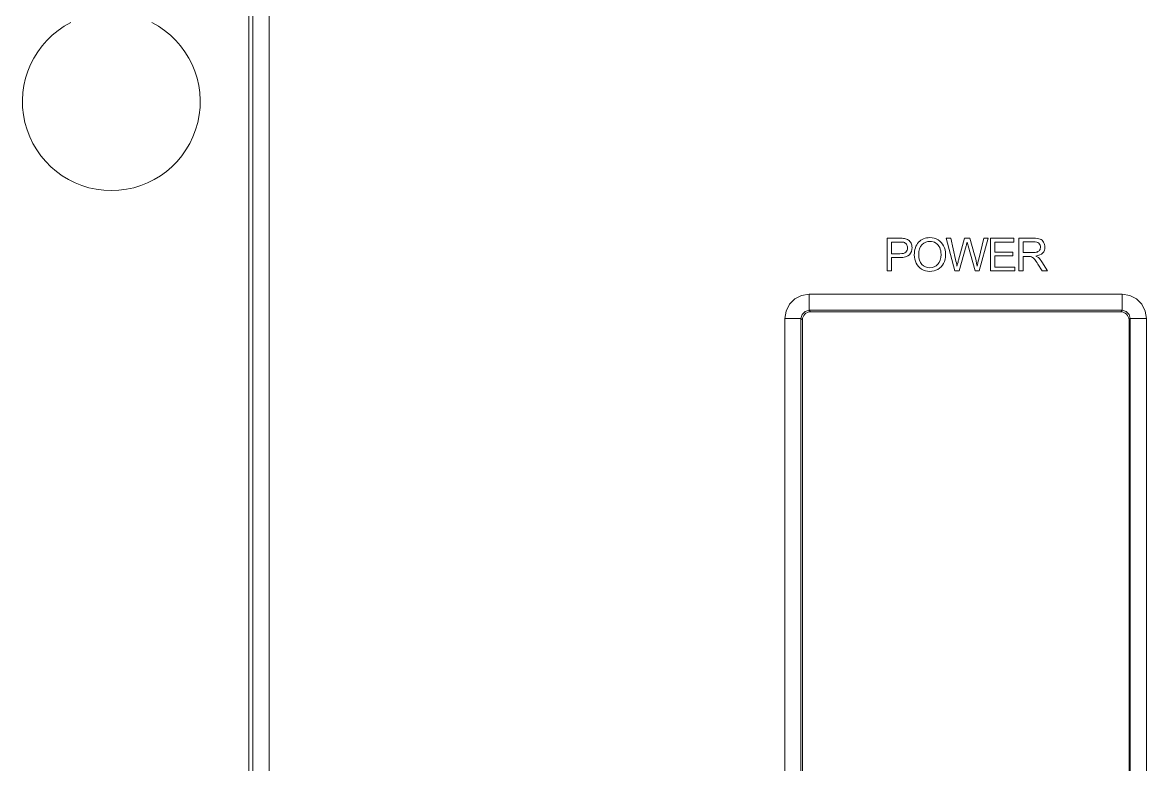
# Model space of a CAD drawing. Header units: millimetres. Extents: x 33157 to 59611, y -29750 to 1750.
# Drawn here: x 54839.2 to 54908.8, y -3134.2 to -3088.3 of the extents above; entities that cross this region are included whole.
import ezdxf

# ---------------------------------------------------------------- set-up
doc = ezdxf.new("R2010")
doc.units = ezdxf.units.MM
doc.layers.add('layer 1', color=7, linetype='Continuous', lineweight=18)
doc.layers.add('ZUOCEGUDINGEDXF_CONTINUOUS_LINE', color=7, linetype='Continuous', lineweight=18)

msp = doc.modelspace()

# ---------------------------------------------------------------- linework, layer by layer
at = {"layer": 'layer 1', "lineweight": 9}
for p, q in [((54854.47359213691, -3051.200743769368), (54854.47359213691, -3217.211743769367)), ((54853.20949213688, -3052.20124376937), (54853.20949213688, -3216.21134376937)), ((54853.47289213694, -3052.20124376937), (54853.47289213694, -3216.21134376937)), ((54887.89359213696, -3105.119043769373), (54887.89359213696, -3106.110643769367)), ((54907.27669213693, -3105.119043769373), (54907.27669213693, -3106.110643769367)), ((54886.40119213697, -3106.610943769367), (54886.40119213697, -3161.450543769366)), ((54887.39319213694, -3106.610943769367), (54887.39319213694, -3161.450543769366)), ((54887.48099213692, -3106.69864376937), (54887.48099213692, -3161.36284376937)), ((54907.69809213692, -3106.69864376937), (54907.69809213692, -3161.36284376937)), ((54907.77709213695, -3106.610943769367), (54907.77709213695, -3161.450543769366)), ((54908.77779213693, -3106.610943769367), (54908.77779213693, -3161.450543769366))]:
    msp.add_line(p, q, dxfattribs=at)
at = {"layer": 'layer 1'}
for points, knots in [([(54892.72469213691, -3103.67044376937), (54892.72469213691, -3103.67044376937), (54892.72469213691, -3101.649743769369), (54892.72469213691, -3101.649743769369), (54892.72469213691, -3101.649743769369), (54893.48759213688, -3101.649743769369), (54893.48759213688, -3101.649743769369), (54893.62169213691, -3101.649743769369), (54893.72419213683, -3101.656343769369), (54893.79529213689, -3101.669043769369), (54893.89449213694, -3101.685543769374), (54893.97779213688, -3101.717043769371), (54894.04499213693, -3101.763143769371), (54894.11229213692, -3101.809643769368), (54894.16639213687, -3101.874543769372), (54894.2072921369, -3101.957843769371), (54894.24819213692, -3102.041043769372), (54894.26849213689, -3102.132843769374), (54894.26849213689, -3102.233043769367), (54894.26849213689, -3102.404243769372), (54894.21389213686, -3102.549543769368), (54894.10429213689, -3102.668043769372), (54893.99519213689, -3102.787143769368), (54893.79709213685, -3102.846343769372), (54893.51119213684, -3102.846343769372), (54893.51119213684, -3102.846343769372), (54892.99279213689, -3102.846343769372), (54892.99279213689, -3102.846343769372), (54892.99279213689, -3102.846343769372), (54892.99279213689, -3103.67044376937), (54892.99279213689, -3103.67044376937), (54892.99279213689, -3103.67044376937), (54892.72469213691, -3103.67044376937), (54892.72469213691, -3103.67044376937)], [0, 0, 0, 0, 143532.4388977269, 143532.4388977269, 143532.4388977269, 287064.8777954538, 287064.8777954538, 287064.8777954538, 430597.3166931807, 430597.3166931807, 430597.3166931807, 574129.7555909075, 574129.7555909075, 574129.7555909075, 717662.1944886346, 717662.1944886346, 717662.1944886346, 861194.6333863614, 861194.6333863614, 861194.6333863614, 1004727.072284088, 1004727.072284088, 1004727.072284088, 1148259.511181815, 1148259.511181815, 1148259.511181815, 1291791.950079542, 1291791.950079542, 1291791.950079542, 1435324.388977269, 1435324.388977269, 1435324.388977269, 1578856.827874996, 1578856.827874996, 1578856.827874996, 1578856.827874996]), ([(54896.9156921369, -3103.67044376937), (54896.9156921369, -3103.67044376937), (54896.38369213689, -3101.649743769369), (54896.38369213689, -3101.649743769369), (54896.38369213689, -3101.649743769369), (54896.66119213686, -3101.649743769369), (54896.66119213686, -3101.649743769369), (54896.66119213686, -3101.649743769369), (54896.96409213699, -3102.974743769373), (54896.96409213699, -3102.974743769373), (54896.99699213698, -3103.113543769374), (54897.02619213697, -3103.251343769371), (54897.05109213693, -3103.387743769374), (54897.10429213689, -3103.172343769365), (54897.13529213685, -3103.048143769367), (54897.14419213698, -3103.015243769369), (54897.14419213698, -3103.015243769369), (54897.52619213685, -3101.649743769369), (54897.52619213685, -3101.649743769369), (54897.52619213685, -3101.649743769369), (54897.8483921369, -3101.649743769369), (54897.8483921369, -3101.649743769369), (54897.8483921369, -3101.649743769369), (54898.13809213687, -3102.672843769367), (54898.13809213687, -3102.672843769367), (54898.20919213693, -3102.926843769368), (54898.26179213698, -3103.16524376937), (54898.2956921369, -3103.387743769374), (54898.3224921369, -3103.260243769371), (54898.3568921369, -3103.114043769368), (54898.39869213691, -3102.94894376937), (54898.39869213691, -3102.94894376937), (54898.71429213688, -3101.649743769369), (54898.71429213688, -3101.649743769369), (54898.71429213688, -3101.649743769369), (54898.98289213695, -3101.649743769369), (54898.98289213695, -3101.649743769369), (54898.98289213695, -3101.649743769369), (54898.42979213693, -3103.67044376937), (54898.42979213693, -3103.67044376937), (54898.42979213693, -3103.67044376937), (54898.16959213691, -3103.67044376937), (54898.16959213691, -3103.67044376937), (54898.16959213691, -3103.67044376937), (54897.74579213692, -3102.130943769371), (54897.74579213692, -3102.130943769371), (54897.71009213691, -3102.002043769367), (54897.68849213693, -3101.92304376937), (54897.6804921369, -3101.893843769372), (54897.65739213691, -3101.986043769371), (54897.63669213692, -3102.065043769369), (54897.61879213683, -3102.130443769369), (54897.61879213683, -3102.130443769369), (54897.19499213684, -3103.67044376937), (54897.19499213684, -3103.67044376937), (54897.19499213684, -3103.67044376937), (54896.9156921369, -3103.67044376937), (54896.9156921369, -3103.67044376937)], [0, 0, 0, 0, 140540.298557334, 140540.298557334, 140540.298557334, 281080.5971146681, 281080.5971146681, 281080.5971146681, 421620.8956720024, 421620.8956720024, 421620.8956720024, 562161.1942293365, 562161.1942293365, 562161.1942293365, 702701.4927866705, 702701.4927866705, 702701.4927866705, 843241.7913440045, 843241.7913440045, 843241.7913440045, 983782.0899013386, 983782.0899013386, 983782.0899013386, 1124322.388458672, 1124322.388458672, 1124322.388458672, 1264862.687016007, 1264862.687016007, 1264862.687016007, 1405402.985573341, 1405402.985573341, 1405402.985573341, 1545943.284130675, 1545943.284130675, 1545943.284130675, 1686483.582688009, 1686483.582688009, 1686483.582688009, 1827023.881245343, 1827023.881245343, 1827023.881245343, 1967564.179802677, 1967564.179802677, 1967564.179802677, 2108104.478360011, 2108104.478360011, 2108104.478360011, 2248644.776917345, 2248644.776917345, 2248644.776917345, 2389185.075474679, 2389185.075474679, 2389185.075474679, 2529725.374032014, 2529725.374032014, 2529725.374032014, 2670265.672589348, 2670265.672589348, 2670265.672589348, 2670265.672589348]), ([(54900.88369213689, -3103.67044376937), (54900.88369213689, -3103.67044376937), (54900.88369213689, -3101.649743769369), (54900.88369213689, -3101.649743769369), (54900.88369213689, -3101.649743769369), (54901.77919213688, -3101.649743769369), (54901.77919213688, -3101.649743769369), (54901.95939213694, -3101.649743769369), (54902.09629213698, -3101.668043769372), (54902.18989213688, -3101.704343769365), (54902.28349213691, -3101.740543769367), (54902.35829213697, -3101.804543769373), (54902.41419213689, -3101.89624376937), (54902.47019213687, -3101.987943769374), (54902.49799213691, -3102.089543769369), (54902.49799213691, -3102.200543769373), (54902.49799213691, -3102.344043769372), (54902.45139213691, -3102.464943769366), (54902.35869213699, -3102.563243769371), (54902.2660921369, -3102.661543769369), (54902.12309213697, -3102.723643769372), (54901.92929213696, -3102.750443769364), (54902.00029213684, -3102.784243769369), (54902.05389213694, -3102.818143769371), (54902.09059213688, -3102.851043769369), (54902.16869213693, -3102.922543769368), (54902.24249213694, -3103.012443769367), (54902.31169213685, -3103.120143769367), (54902.31169213685, -3103.120143769367), (54902.66119213686, -3103.67044376937), (54902.66119213686, -3103.67044376937), (54902.66119213686, -3103.67044376937), (54902.32719213695, -3103.67044376937), (54902.32719213695, -3103.67044376937), (54902.32719213695, -3103.67044376937), (54902.05999213683, -3103.24994376937), (54902.05999213683, -3103.24994376937), (54901.98239213698, -3103.128143769369), (54901.91799213683, -3103.035443769368), (54901.86769213683, -3102.971043769372), (54901.81689213698, -3102.906543769372), (54901.77169213693, -3102.861843769366), (54901.73169213689, -3102.83604376937), (54901.69219213694, -3102.810643769371), (54901.65129213691, -3102.792743769365), (54901.60989213693, -3102.782343769373), (54901.57979213695, -3102.776243769367), (54901.53039213693, -3102.772943769363), (54901.46129213685, -3102.772943769363), (54901.46129213685, -3102.772943769363), (54901.15179213688, -3102.772943769363), (54901.15179213688, -3102.772943769363), (54901.15179213688, -3102.772943769363), (54901.15179213688, -3103.67044376937), (54901.15179213688, -3103.67044376937), (54901.15179213688, -3103.67044376937), (54900.88369213689, -3103.67044376937), (54900.88369213689, -3103.67044376937)], [0, 0, 0, 0, 140553.6578058669, 140553.6578058669, 140553.6578058669, 281107.3156117337, 281107.3156117337, 281107.3156117337, 421660.9734176008, 421660.9734176008, 421660.9734176008, 562214.6312234676, 562214.6312234676, 562214.6312234676, 702768.2890293344, 702768.2890293344, 702768.2890293344, 843321.9468352014, 843321.9468352014, 843321.9468352014, 983875.6046410683, 983875.6046410683, 983875.6046410683, 1124429.262446935, 1124429.262446935, 1124429.262446935, 1264982.920252802, 1264982.920252802, 1264982.920252802, 1405536.578058669, 1405536.578058669, 1405536.578058669, 1546090.235864536, 1546090.235864536, 1546090.235864536, 1686643.893670403, 1686643.893670403, 1686643.893670403, 1827197.551476269, 1827197.551476269, 1827197.551476269, 1967751.209282137, 1967751.209282137, 1967751.209282137, 2108304.867088004, 2108304.867088004, 2108304.867088004, 2248858.524893871, 2248858.524893871, 2248858.524893871, 2389412.182699737, 2389412.182699737, 2389412.182699737, 2529965.840505605, 2529965.840505605, 2529965.840505605, 2670519.498311471, 2670519.498311471, 2670519.498311471, 2670519.498311471]), ([(54892.99279213689, -3102.609343769371), (54892.99279213689, -3102.609343769371), (54893.51489213684, -3102.609343769371), (54893.51489213684, -3102.609343769371), (54893.68799213697, -3102.609343769371), (54893.8102921369, -3102.577343769372), (54893.88319213681, -3102.512843769371), (54893.95569213694, -3102.448443769368), (54893.99189213691, -3102.358143769365), (54893.99189213691, -3102.241043769369), (54893.99189213691, -3102.156843769371), (54893.97069213683, -3102.084343769369), (54893.9278921369, -3102.024143769369), (54893.88509213696, -3101.96394376937), (54893.82869213696, -3101.923943769369), (54893.75899213685, -3101.904643769369), (54893.71389213686, -3101.892943769373), (54893.63059213692, -3101.886843769367), (54893.50979213689, -3101.886843769367), (54893.50979213689, -3101.886843769367), (54892.99279213689, -3101.886843769367), (54892.99279213689, -3101.886843769367), (54892.99279213689, -3101.886843769367), (54892.99279213689, -3102.609343769371), (54892.99279213689, -3102.609343769371)], [0, 0, 0, 0, 146403.4123635868, 146403.4123635868, 146403.4123635868, 292806.8247271735, 292806.8247271735, 292806.8247271735, 439210.2370907603, 439210.2370907603, 439210.2370907603, 585613.6494543471, 585613.6494543471, 585613.6494543471, 732017.0618179338, 732017.0618179338, 732017.0618179338, 878420.4741815206, 878420.4741815206, 878420.4741815206, 1024823.886545107, 1024823.886545107, 1024823.886545107, 1171227.298908694, 1171227.298908694, 1171227.298908694, 1171227.298908694]), ([(54894.40769213687, -3102.686943769368), (54894.40769213687, -3102.352043769366), (54894.49799213691, -3102.089543769369), (54894.67809213691, -3101.899943769371), (54894.85829213697, -3101.710443769371), (54895.09059213688, -3101.615843769374), (54895.37569213686, -3101.615843769374), (54895.56239213682, -3101.615843769374), (54895.73029213694, -3101.660543769372), (54895.88039213691, -3101.749443769368), (54896.02999213692, -3101.83834376937), (54896.14429213693, -3101.962543769368), (54896.22279213688, -3102.12204376937), (54896.30139213688, -3102.280943769365), (54896.34089213684, -3102.461643769369), (54896.34089213684, -3102.663343769367), (54896.34089213684, -3102.868043769369), (54896.29949213697, -3103.051443769371), (54896.21669213688, -3103.212743769371), (54896.1338921369, -3103.374543769365), (54896.01679213687, -3103.496843769368), (54895.86529213695, -3103.579643769372), (54895.71339213689, -3103.66294376937), (54895.54969213698, -3103.704343769372), (54895.37429213691, -3103.704343769372), (54895.18379213689, -3103.704343769372), (54895.01399213685, -3103.658243769372), (54894.86389213688, -3103.56644376937), (54894.71429213688, -3103.474743769366), (54894.60049213695, -3103.349643769368), (54894.52339213695, -3103.190643769369), (54894.44619213689, -3103.032143769364), (54894.40769213687, -3102.864243769371), (54894.40769213687, -3102.686943769368)], [0, 0, 0, 0, 143538.5923835984, 143538.5923835984, 143538.5923835984, 287077.1847671967, 287077.1847671967, 287077.1847671967, 430615.7771507951, 430615.7771507951, 430615.7771507951, 574154.3695343934, 574154.3695343934, 574154.3695343934, 717692.961917992, 717692.961917992, 717692.961917992, 861231.5543015902, 861231.5543015902, 861231.5543015902, 1004770.146685189, 1004770.146685189, 1004770.146685189, 1148308.739068787, 1148308.739068787, 1148308.739068787, 1291847.331452386, 1291847.331452386, 1291847.331452386, 1435385.923835984, 1435385.923835984, 1435385.923835984, 1578924.516219582, 1578924.516219582, 1578924.516219582, 1578924.516219582]), ([(54894.68419213691, -3102.691643769373), (54894.68419213691, -3102.934743769365), (54894.74959213687, -3103.126243769366), (54894.88039213691, -3103.265943769366), (54895.01109213689, -3103.405643769365), (54895.17529213689, -3103.47574376937), (54895.37289213685, -3103.47574376937), (54895.57419213692, -3103.47574376937), (54895.7392921369, -3103.405143769371), (54895.86959213686, -3103.26404376937), (54895.99939213686, -3103.122943769369), (54896.06429213686, -3102.922543769368), (54896.06429213686, -3102.66294376937), (54896.06429213686, -3102.498743769371), (54896.03649213693, -3102.35534376937), (54895.98099213692, -3102.233043769367), (54895.9254921369, -3102.110743769372), (54895.84419213694, -3102.015743769371), (54895.73739213687, -3101.948443769368), (54895.63009213684, -3101.881143769366), (54895.51019213691, -3101.847343769368), (54895.37709213693, -3101.847343769368), (54895.18799213685, -3101.847343769368), (54895.02529213698, -3101.912243769366), (54894.88889213691, -3102.042043769368), (54894.75239213688, -3102.171843769371), (54894.68419213691, -3102.388243769368), (54894.68419213691, -3102.691643769373)], [0, 0, 0, 0, 145122.3167311617, 145122.3167311617, 145122.3167311617, 290244.6334623234, 290244.6334623234, 290244.6334623234, 435366.9501934851, 435366.9501934851, 435366.9501934851, 580489.2669246468, 580489.2669246468, 580489.2669246468, 725611.5836558085, 725611.5836558085, 725611.5836558085, 870733.9003869701, 870733.9003869701, 870733.9003869701, 1015856.217118132, 1015856.217118132, 1015856.217118132, 1160978.533849294, 1160978.533849294, 1160978.533849294, 1306100.850580455, 1306100.850580455, 1306100.850580455, 1306100.850580455]), ([(54899.11889213689, -3103.67044376937), (54899.11889213689, -3103.67044376937), (54899.11889213689, -3101.649743769369), (54899.11889213689, -3101.649743769369), (54899.11889213689, -3101.649743769369), (54900.57789213692, -3101.649743769369), (54900.57789213692, -3101.649743769369), (54900.57789213692, -3101.649743769369), (54900.57789213692, -3101.886843769367), (54900.57789213692, -3101.886843769367), (54900.57789213692, -3101.886843769367), (54899.38699213688, -3101.886843769367), (54899.38699213688, -3101.886843769367), (54899.38699213688, -3101.886843769367), (54899.38699213688, -3102.507743769369), (54899.38699213688, -3102.507743769369), (54899.38699213688, -3102.507743769369), (54900.50169213691, -3102.507743769369), (54900.50169213691, -3102.507743769369), (54900.50169213691, -3102.507743769369), (54900.50169213691, -3102.74474376937), (54900.50169213691, -3102.74474376937), (54900.50169213691, -3102.74474376937), (54899.38699213688, -3102.74474376937), (54899.38699213688, -3102.74474376937), (54899.38699213688, -3102.74474376937), (54899.38699213688, -3103.433343769371), (54899.38699213688, -3103.433343769371), (54899.38699213688, -3103.433343769371), (54900.62589213687, -3103.433343769371), (54900.62589213687, -3103.433343769371), (54900.62589213687, -3103.433343769371), (54900.62589213687, -3103.67044376937), (54900.62589213687, -3103.67044376937), (54900.62589213687, -3103.67044376937), (54899.11889213689, -3103.67044376937), (54899.11889213689, -3103.67044376937)], [0, 0, 0, 0, 143084.4526142446, 143084.4526142446, 143084.4526142446, 286168.9052284894, 286168.9052284894, 286168.9052284894, 429253.3578427339, 429253.3578427339, 429253.3578427339, 572337.8104569785, 572337.8104569785, 572337.8104569785, 715422.263071223, 715422.263071223, 715422.263071223, 858506.7156854678, 858506.7156854678, 858506.7156854678, 1001591.168299712, 1001591.168299712, 1001591.168299712, 1144675.620913957, 1144675.620913957, 1144675.620913957, 1287760.073528202, 1287760.073528202, 1287760.073528202, 1430844.526142446, 1430844.526142446, 1430844.526142446, 1573928.978756691, 1573928.978756691, 1573928.978756691, 1717013.431370936, 1717013.431370936, 1717013.431370936, 1717013.431370936]), ([(54901.15179213688, -3102.541543769366), (54901.15179213688, -3102.541543769366), (54901.72559213689, -3102.541543769366), (54901.72559213689, -3102.541543769366), (54901.84789213694, -3102.541543769366), (54901.94289213691, -3102.528843769367), (54902.01159213697, -3102.503443769368), (54902.08029213692, -3102.478543769372), (54902.13249213684, -3102.438043769369), (54902.16779213694, -3102.38214376937), (54902.20349213695, -3102.326643769367), (54902.22139213693, -3102.266443769367), (54902.22139213693, -3102.201043769368), (54902.22139213693, -3102.105543769372), (54902.18699213692, -3102.026543769367), (54902.11789213696, -3101.964943769373), (54902.04879213699, -3101.903243769368), (54901.93959213693, -3101.872743769374), (54901.79049213689, -3101.872743769374), (54901.79049213689, -3101.872743769374), (54901.15179213688, -3101.872743769374), (54901.15179213688, -3101.872743769374), (54901.15179213688, -3101.872743769374), (54901.15179213688, -3102.541543769366), (54901.15179213688, -3102.541543769366)], [0, 0, 0, 0, 146424.8620329522, 146424.8620329522, 146424.8620329522, 292849.7240659044, 292849.7240659044, 292849.7240659044, 439274.5860988566, 439274.5860988566, 439274.5860988566, 585699.4481318088, 585699.4481318088, 585699.4481318088, 732124.310164761, 732124.310164761, 732124.310164761, 878549.1721977132, 878549.1721977132, 878549.1721977132, 1024974.034230665, 1024974.034230665, 1024974.034230665, 1171398.896263618, 1171398.896263618, 1171398.896263618, 1171398.896263618])]:
    msp.add_open_spline(points, degree=3, knots=knots, dxfattribs=at)
at = {"layer": 'layer 1', "lineweight": 9}
for points, knots in [([(54887.89359213696, -3105.119043769373), (54887.89359213696, -3105.119043769373), (54887.43709213687, -3105.189243769375), (54887.43709213687, -3105.189243769375), (54887.43709213687, -3105.189243769375), (54887.01579213694, -3105.399843769366), (54887.01579213694, -3105.399843769366), (54887.01579213694, -3105.399843769366), (54886.68219213693, -3105.733343769367), (54886.68219213693, -3105.733343769367), (54886.68219213693, -3105.733343769367), (54886.47149213699, -3106.154543769371), (54886.47149213699, -3106.154543769371), (54886.47149213699, -3106.154543769371), (54886.40119213697, -3106.610943769367), (54886.40119213697, -3106.610943769367)], [0, 0, 0, 0, 152067.6118443144, 152067.6118443144, 152067.6118443144, 304135.2236886288, 304135.2236886288, 304135.2236886288, 456202.8355329433, 456202.8355329433, 456202.8355329433, 608270.4473772576, 608270.4473772576, 608270.4473772576, 760338.059221572, 760338.059221572, 760338.059221572, 760338.059221572]), ([(54908.77779213693, -3106.610943769367), (54908.77779213693, -3106.610943769367), (54908.70749213691, -3106.154543769371), (54908.70749213691, -3106.154543769371), (54908.70749213691, -3106.154543769371), (54908.49689213691, -3105.733343769367), (54908.49689213691, -3105.733343769367), (54908.49689213691, -3105.733343769367), (54908.1632921369, -3105.399843769366), (54908.1632921369, -3105.399843769366), (54908.1632921369, -3105.399843769366), (54907.74189213691, -3105.189243769375), (54907.74189213691, -3105.189243769375), (54907.74189213691, -3105.189243769375), (54907.27669213693, -3105.119043769373), (54907.27669213693, -3105.119043769373)], [0, 0, 0, 0, 152125.6787663693, 152125.6787663693, 152125.6787663693, 304251.3575327386, 304251.3575327386, 304251.3575327386, 456377.0362991079, 456377.0362991079, 456377.0362991079, 608502.7150654772, 608502.7150654772, 608502.7150654772, 760628.3938318464, 760628.3938318464, 760628.3938318464, 760628.3938318464]), ([(54887.89359213696, -3106.110643769367), (54887.89359213696, -3106.110643769367), (54887.64779213692, -3106.180943769374), (54887.64779213692, -3106.180943769374), (54887.64779213692, -3106.180943769374), (54887.46349213684, -3106.36514376937), (54887.46349213684, -3106.36514376937), (54887.46349213684, -3106.36514376937), (54887.39319213694, -3106.610943769367), (54887.39319213694, -3106.610943769367)], [0, 0, 0, 0, 162514.8859197737, 162514.8859197737, 162514.8859197737, 325029.7718395473, 325029.7718395473, 325029.7718395473, 487544.657759321, 487544.657759321, 487544.657759321, 487544.657759321]), ([(54887.98139213694, -3106.198443769368), (54887.98139213694, -3106.198443769368), (54887.88489213683, -3106.207143769367), (54887.88489213683, -3106.207143769367), (54887.88489213683, -3106.207143769367), (54887.7882921369, -3106.242243769368), (54887.7882921369, -3106.242243769368), (54887.7882921369, -3106.242243769368), (54887.70049213692, -3106.286243769369), (54887.70049213692, -3106.286243769369), (54887.70049213692, -3106.286243769369), (54887.6301921369, -3106.347643769368), (54887.6301921369, -3106.347643769368), (54887.6301921369, -3106.347643769368), (54887.5687921369, -3106.426643769373), (54887.5687921369, -3106.426643769373), (54887.5687921369, -3106.426643769373), (54887.52489213685, -3106.505543769366), (54887.52489213685, -3106.505543769366), (54887.52489213685, -3106.505543769366), (54887.48979213687, -3106.602043769366), (54887.48979213687, -3106.602043769366), (54887.48979213687, -3106.602043769366), (54887.48099213692, -3106.69864376937), (54887.48099213692, -3106.69864376937)], [0, 0, 0, 0, 146394.5636832741, 146394.5636832741, 146394.5636832741, 292789.1273665482, 292789.1273665482, 292789.1273665482, 439183.6910498224, 439183.6910498224, 439183.6910498224, 585578.2547330965, 585578.2547330965, 585578.2547330965, 731972.8184163705, 731972.8184163705, 731972.8184163705, 878367.3820996447, 878367.3820996447, 878367.3820996447, 1024761.945782919, 1024761.945782919, 1024761.945782919, 1171156.509466193, 1171156.509466193, 1171156.509466193, 1171156.509466193]), ([(54907.69809213692, -3106.69864376937), (54907.69809213692, -3106.69864376937), (54907.6804921369, -3106.602043769366), (54907.6804921369, -3106.602043769366), (54907.6804921369, -3106.602043769366), (54907.65409213693, -3106.505543769366), (54907.65409213693, -3106.505543769366), (54907.65409213693, -3106.505543769366), (54907.61029213695, -3106.426643769373), (54907.61029213695, -3106.426643769373), (54907.61029213695, -3106.426643769373), (54907.54879213688, -3106.347643769368), (54907.54879213688, -3106.347643769368), (54907.54879213688, -3106.347643769368), (54907.46979213697, -3106.286243769369), (54907.46979213697, -3106.286243769369), (54907.46979213697, -3106.286243769369), (54907.38199213687, -3106.242243769368), (54907.38199213687, -3106.242243769368), (54907.38199213687, -3106.242243769368), (54907.29429213684, -3106.207143769367), (54907.29429213684, -3106.207143769367), (54907.29429213684, -3106.207143769367), (54907.19759213684, -3106.198443769368), (54907.19759213684, -3106.198443769368)], [0, 0, 0, 0, 146446.1455079976, 146446.1455079976, 146446.1455079976, 292892.2910159953, 292892.2910159953, 292892.2910159953, 439338.4365239929, 439338.4365239929, 439338.4365239929, 585784.5820319905, 585784.5820319905, 585784.5820319905, 732230.7275399881, 732230.7275399881, 732230.7275399881, 878676.8730479858, 878676.8730479858, 878676.8730479858, 1025123.018555983, 1025123.018555983, 1025123.018555983, 1171569.164063981, 1171569.164063981, 1171569.164063981, 1171569.164063981]), ([(54907.77709213695, -3106.610943769367), (54907.77709213695, -3106.610943769367), (54907.71559213688, -3106.36514376937), (54907.71559213688, -3106.36514376937), (54907.71559213688, -3106.36514376937), (54907.53119213686, -3106.180943769374), (54907.53119213686, -3106.180943769374), (54907.53119213686, -3106.180943769374), (54907.27669213693, -3106.110643769367), (54907.27669213693, -3106.110643769367)], [0, 0, 0, 0, 162572.8167541503, 162572.8167541503, 162572.8167541503, 325145.6335083007, 325145.6335083007, 325145.6335083007, 487718.4502624511, 487718.4502624511, 487718.4502624511, 487718.4502624511])]:
    msp.add_open_spline(points, degree=3, knots=knots, dxfattribs=at)
for points in [[(54887.89359213696, -3105.119043769373), (54887.89359213696, -3105.119043769373), (54907.27669213693, -3105.119043769373), (54907.27669213693, -3105.119043769373)], [(54887.89359213696, -3106.110643769367), (54887.89359213696, -3106.110643769367), (54907.27669213693, -3106.110643769367), (54907.27669213693, -3106.110643769367)], [(54887.98139213694, -3106.198443769368), (54887.98139213694, -3106.198443769368), (54887.89359213696, -3106.110643769367), (54887.89359213696, -3106.110643769367)], [(54887.98139213694, -3106.198443769368), (54887.98139213694, -3106.198443769368), (54907.19759213684, -3106.198443769368), (54907.19759213684, -3106.198443769368)], [(54907.27669213693, -3106.110643769367), (54907.27669213693, -3106.110643769367), (54907.19759213684, -3106.198443769368), (54907.19759213684, -3106.198443769368)], [(54886.40119213697, -3106.610943769367), (54886.40119213697, -3106.610943769367), (54887.39319213694, -3106.610943769367), (54887.39319213694, -3106.610943769367)], [(54887.48099213692, -3106.69864376937), (54887.48099213692, -3106.69864376937), (54887.39319213694, -3106.610943769367), (54887.39319213694, -3106.610943769367)], [(54907.77709213695, -3106.610943769367), (54907.77709213695, -3106.610943769367), (54907.69809213692, -3106.69864376937), (54907.69809213692, -3106.69864376937)], [(54908.77779213693, -3106.610943769367), (54908.77779213693, -3106.610943769367), (54907.77709213695, -3106.610943769367), (54907.77709213695, -3106.610943769367)]]:
    msp.add_open_spline(points, degree=3, dxfattribs=at)
at = {"layer": 'ZUOCEGUDINGEDXF_CONTINUOUS_LINE', "color": 7, "linetype": 'Continuous'}
msp.add_arc((54844.70832007707, -3093.204411124869), 5.499999999999694, 117.0356917892591, 62.96430821060583, dxfattribs=at)

doc.saveas('drawing.dxf')
